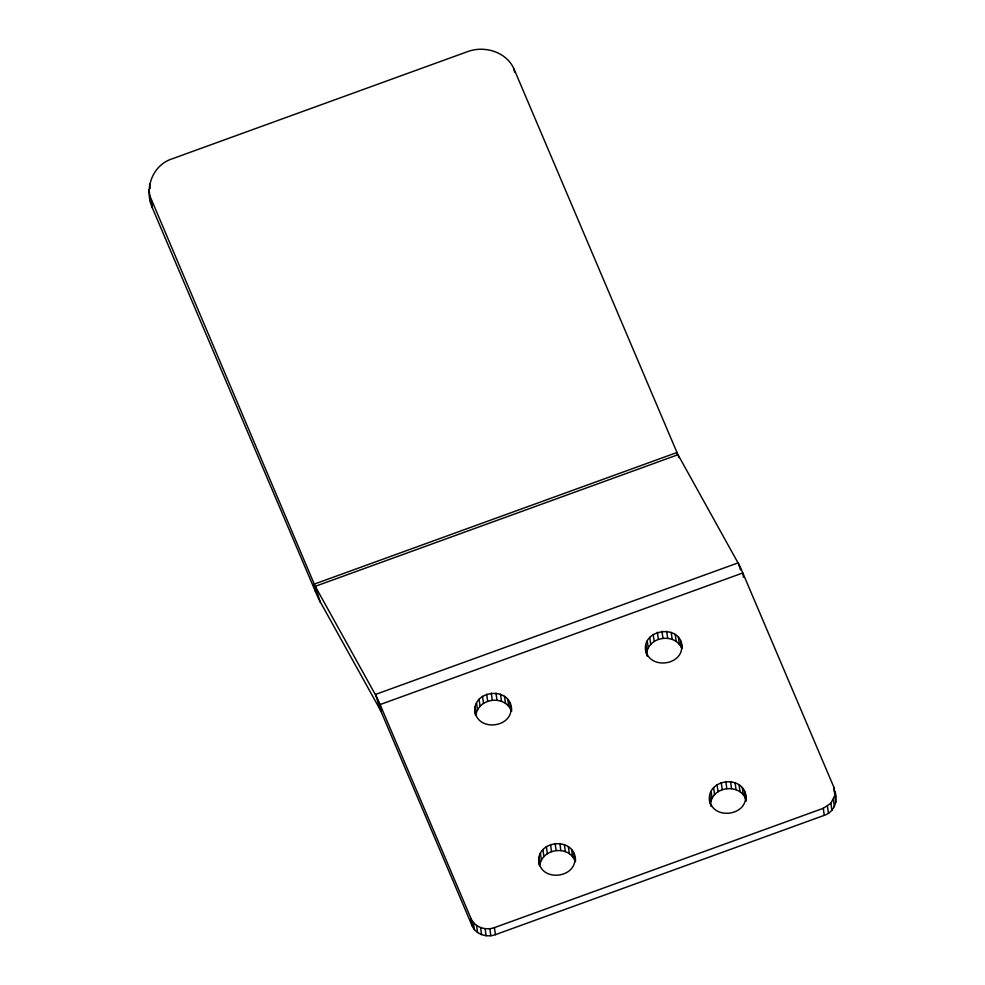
<?xml version="1.0" encoding="UTF-8"?>
<svg xmlns="http://www.w3.org/2000/svg" width="985" height="985" viewBox="0 0 985 985"><rect width="100%" height="100%" fill="white"/><g stroke="black" fill="none" stroke-linecap="round" stroke-linejoin="round"><path stroke-width="1.48" d="M475.607 715.442C468.281 689.611 512.631 684.403 511.609 711.293M511.018 707.058C513.025 727.878 477.639 732.077 475.016 711.219M539.472 865.741C532.146 839.897 576.496 834.701 575.474 861.592M574.871 857.356C576.89 878.164 541.504 882.375 538.881 861.506M646.308 653.511C638.44 629.033 682.248 622.298 682.1 647.945M646.751 654.926L645.877 645.076M681.706 645.126C683.725 665.934 648.339 670.145 645.704 649.287M710.16 803.809C702.834 777.965 747.184 772.769 746.162 799.66M745.571 795.424C747.578 816.233 712.192 820.431 709.569 799.574M835.76 802.578L833.876 787.249L741.705 570.364A35.226 3.755 70.1 0 0 739.833 566.153L677.705 454.183L514.084 69.172C506.598 51.86 484.509 45.236 467.543 51.651L172.56 158.683C152.146 164.938 143.921 189.157 152.355 207.847L317.367 596.06A33.342 3.558 70.1 0 0 318.992 599.594L380.653 710.591L472.147 925.9C475.977 934.531 486.885 937.794 495.418 934.666L824.26 815.346C834.221 812.157 838.21 800.743 834.935 791.312M509.947 702.995L510.944 710.037C504.431 694.991 479.19 698.02 476.174 714.051L475.176 707.008M573.812 853.293L574.797 860.336C568.296 845.29 543.043 848.319 540.026 864.35L539.041 857.295M646.862 652.119C649.878 636.088 675.119 633.059 681.632 648.105L680.647 641.063M746.199 801.113C742.579 783.506 713.743 785.131 710.727 802.418L709.729 795.363M149.683 195.424L314.978 585.792L377.107 697.774A35.226 3.755 70.1 0 1 378.991 701.973L471.15 918.857C474.992 927.476 485.9 930.751 494.421 927.624L823.275 808.303L830.897 803.231L834.775 795.523M678.899 457.656L677.963 454.725L315.249 586.334L320.359 602.451M380.493 710.247L375.531 694.425L738.245 562.817L740.461 569.909M834.861 794.292L835.575 797M833.876 787.249L834.467 791.472M833.396 799.586L834.381 806.641M830.897 803.231L831.882 810.286M827.437 806.198L828.434 813.253M823.275 808.303L824.26 815.346M743.416 577.185L742.825 572.95L380.099 704.558L381.096 711.613M744.5 791.361L745.497 798.404M742.284 787.704L743.281 794.76M739.07 784.725L740.055 791.768M735.069 782.607L736.054 789.662M730.55 781.511L731.535 788.566M725.834 781.511L726.819 788.554M677.409 455.316L677.003 452.497L314.289 584.105L315.286 591.16M721.229 782.595L722.227 789.638M717.068 784.688L718.053 791.743M713.608 787.655L714.605 794.71M711.108 791.3L712.106 798.355M710.628 803.649L711.035 806.469M678.431 637.406L679.416 644.461M675.205 634.426L676.202 641.481M671.204 632.321L672.189 639.363M666.685 631.213L667.682 638.268M661.969 631.213L662.967 638.255M657.377 632.296L658.362 639.339M653.203 634.389L654.2 641.444M649.755 637.369L650.74 644.412M647.256 641.001L648.241 648.056M646.776 653.351L647.17 656.17M514.084 69.172L514.478 72.003M571.596 849.636L572.581 856.691M568.37 846.657L569.367 853.712M564.368 844.539L565.365 851.594M559.862 843.443L560.847 850.498M555.134 843.443L556.131 850.486M550.541 844.527L551.526 851.569M546.367 846.62L547.365 853.675M542.92 849.587L543.917 856.642M540.42 853.232L541.405 860.287M507.731 699.338L508.728 706.393M504.517 696.358L505.502 703.413M500.515 694.253L501.5 701.295M495.997 693.157L496.982 700.2M491.281 693.144L492.266 700.187M486.676 694.228L487.673 701.271M482.515 696.321L483.5 703.376M479.055 699.301L480.052 706.343M476.555 702.933L477.553 709.988M494.421 927.624L495.418 934.666M489.828 928.695L490.813 935.75M485.112 928.695L486.097 935.738M480.594 927.599L481.579 934.642M476.592 925.481L477.577 932.536M473.366 922.502L474.364 929.544M471.15 918.857L472.147 925.9M149.572 184.232L150.163 188.467M151.37 200.78L152.355 207.847M149.067 189.846L150.668 202.479"/></g></svg>
